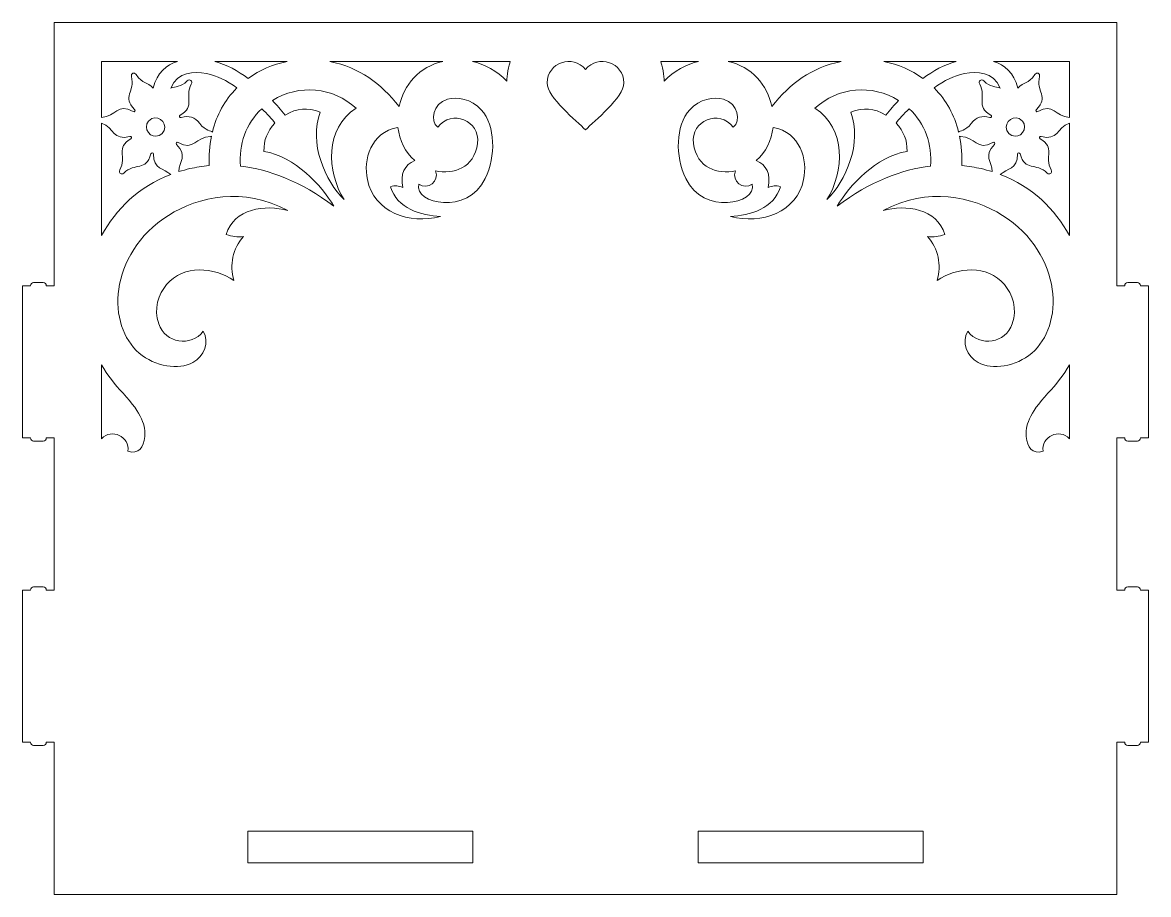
# Model space of a CAD drawing. Header units: centimetres. Extents: x -58 to 67, y -35 to 41.
# Drawn here: x -54.08 to -32.78, y 12.6 to 29.1 of the extents above; entities that cross this region are included whole.
import ezdxf

# ---------------------------------------------------------------- set-up
doc = ezdxf.new("R2010")
doc.units = ezdxf.units.CM
doc.header["$MEASUREMENT"] = 0
doc.layers.add('layer 1', color=7, linetype='Continuous')

msp = doc.modelspace()

# ---------------------------------------------------------------- linework, layer by layer
at = {"layer": 'layer 1', "color": 142, "lineweight": 9}
for points, knots in [([(-53.48128, 19.57349), (-53.48128, 19.57349), (-53.48128, 21.23956), (-53.48128, 21.23956), (-53.48128, 21.23956), (-53.48128, 21.23956), (-53.63128, 21.23956), (-53.63128, 21.23956), (-53.63128, 21.23956), (-53.63128, 21.20656), (-53.65828, 21.17956), (-53.69128, 21.17956), (-53.69128, 21.17956), (-53.69128, 21.17956), (-53.87128, 21.17956), (-53.87128, 21.17956), (-53.87128, 21.17956), (-53.90428, 21.17956), (-53.93128, 21.20656), (-53.93128, 21.23956), (-53.93128, 21.23956), (-53.93128, 21.23956), (-54.08128, 21.23956), (-54.08128, 21.23956), (-54.08128, 21.23956), (-54.08128, 21.23956), (-54.08128, 24.11956), (-54.08128, 24.11956), (-54.08128, 24.11956), (-54.08128, 24.11956), (-53.93128, 24.11956), (-53.93128, 24.11956), (-53.93128, 24.11956), (-53.93128, 24.15256), (-53.90428, 24.17956), (-53.87128, 24.17956), (-53.87128, 24.17956), (-53.87128, 24.17956), (-53.69128, 24.17956), (-53.69128, 24.17956), (-53.69128, 24.17956), (-53.65828, 24.17956), (-53.63128, 24.15256), (-53.63128, 24.11956), (-53.63128, 24.11956), (-53.63128, 24.11956), (-53.48128, 24.11956), (-53.48128, 24.11956), (-53.48128, 24.11956), (-53.48128, 24.11956), (-53.48128, 29.09956), (-53.48128, 29.09956), (-53.48128, 29.09956), (-46.10299, 29.09956), (-40.75956, 29.09956), (-33.38128, 29.09956), (-33.38128, 29.09956), (-33.38128, 29.09956), (-33.38128, 24.11956), (-33.38128, 24.11956), (-33.38128, 24.11956), (-33.38128, 24.11956), (-33.23128, 24.11956), (-33.23128, 24.11956), (-33.23128, 24.11956), (-33.23128, 24.15256), (-33.20428, 24.17956), (-33.17128, 24.17956), (-33.17128, 24.17956), (-33.17128, 24.17956), (-32.99128, 24.17956), (-32.99128, 24.17956), (-32.99128, 24.17956), (-32.95828, 24.17956), (-32.93128, 24.15256), (-32.93128, 24.11956), (-32.93128, 24.11956), (-32.93128, 24.11956), (-32.78128, 24.11956), (-32.78128, 24.11956), (-32.78128, 24.11956), (-32.78128, 24.11956), (-32.78128, 21.23956), (-32.78128, 21.23956), (-32.78128, 21.23956), (-32.78128, 21.23956), (-32.93128, 21.23956), (-32.93128, 21.23956), (-32.93128, 21.23956), (-32.93128, 21.20656), (-32.95828, 21.17956), (-32.99128, 21.17956), (-32.99128, 21.17956), (-32.99128, 21.17956), (-33.17128, 21.17956), (-33.17128, 21.17956), (-33.17128, 21.17956), (-33.20428, 21.17956), (-33.23128, 21.20656), (-33.23128, 21.23956), (-33.23128, 21.23956), (-33.23128, 21.23956), (-33.38128, 21.23956), (-33.38128, 21.23956), (-33.38128, 21.23956), (-33.38128, 21.23956), (-33.38128, 19.57349), (-33.38128, 19.57349), (-33.38128, 19.57349), (-33.38128, 19.57349), (-33.38128, 18.35956), (-33.38128, 18.35956), (-33.38128, 18.35956), (-33.38128, 18.35956), (-33.23128, 18.35956), (-33.23128, 18.35956), (-33.23128, 18.35956), (-33.23128, 18.39256), (-33.20428, 18.41956), (-33.17128, 18.41956), (-33.17128, 18.41956), (-33.17128, 18.41956), (-32.99128, 18.41956), (-32.99128, 18.41956), (-32.99128, 18.41956), (-32.95828, 18.41956), (-32.93128, 18.39256), (-32.93128, 18.35956), (-32.93128, 18.35956), (-32.93128, 18.35956), (-32.78128, 18.35956), (-32.78128, 18.35956), (-32.78128, 18.35956), (-32.78128, 18.35956), (-32.78128, 15.47956), (-32.78128, 15.47956), (-32.78128, 15.47956), (-32.78128, 15.47956), (-32.93128, 15.47956), (-32.93128, 15.47956), (-32.93128, 15.47956), (-32.93128, 15.44656), (-32.95828, 15.41956), (-32.99128, 15.41956), (-32.99128, 15.41956), (-32.99128, 15.41956), (-33.17128, 15.41956), (-33.17128, 15.41956), (-33.17128, 15.41956), (-33.20428, 15.41956), (-33.23128, 15.44656), (-33.23128, 15.47956), (-33.23128, 15.47956), (-33.23128, 15.47956), (-33.38128, 15.47956), (-33.38128, 15.47956), (-33.38128, 15.47956), (-33.38128, 15.47956), (-33.38128, 12.59956), (-33.38128, 12.59956), (-33.38128, 12.59956), (-33.38128, 12.59956), (-53.48128, 12.59956), (-53.48128, 12.59956), (-53.48128, 12.59956), (-53.48128, 12.59956), (-53.48128, 15.47956), (-53.48128, 15.47956), (-53.48128, 15.47956), (-53.48128, 15.47956), (-53.63128, 15.47956), (-53.63128, 15.47956), (-53.63128, 15.47956), (-53.63128, 15.44656), (-53.65828, 15.41956), (-53.69128, 15.41956), (-53.69128, 15.41956), (-53.69128, 15.41956), (-53.87128, 15.41956), (-53.87128, 15.41956), (-53.87128, 15.41956), (-53.90428, 15.41956), (-53.93128, 15.44656), (-53.93128, 15.47956), (-53.93128, 15.47956), (-53.93128, 15.47956), (-54.08128, 15.47956), (-54.08128, 15.47956), (-54.08128, 15.47956), (-54.08128, 15.47956), (-54.08128, 18.35956), (-54.08128, 18.35956), (-54.08128, 18.35956), (-54.08128, 18.35956), (-53.93128, 18.35956), (-53.93128, 18.35956), (-53.93128, 18.35956), (-53.93128, 18.39256), (-53.90428, 18.41956), (-53.87128, 18.41956), (-53.87128, 18.41956), (-53.87128, 18.41956), (-53.69128, 18.41956), (-53.69128, 18.41956), (-53.69128, 18.41956), (-53.65828, 18.41956), (-53.63128, 18.39256), (-53.63128, 18.35956), (-53.63128, 18.35956), (-53.63128, 18.35956), (-53.48128, 18.35956), (-53.48128, 18.35956), (-53.48128, 18.35956), (-53.48128, 18.35956), (-53.48128, 19.57349), (-53.48128, 19.57349)], [0, 0, 0, 0, 0.01818182, 0.01818182, 0.01818182, 0.01818182, 0.03636364, 0.03636364, 0.03636364, 0.03636364, 0.05454545, 0.05454545, 0.05454545, 0.05454545, 0.07272727, 0.07272727, 0.07272727, 0.07272727, 0.09090909, 0.09090909, 0.09090909, 0.09090909, 0.10909091, 0.10909091, 0.10909091, 0.10909091, 0.12727273, 0.12727273, 0.12727273, 0.12727273, 0.14545455, 0.14545455, 0.14545455, 0.14545455, 0.16363636, 0.16363636, 0.16363636, 0.16363636, 0.18181818, 0.18181818, 0.18181818, 0.18181818, 0.2, 0.2, 0.2, 0.2, 0.21818182, 0.21818182, 0.21818182, 0.21818182, 0.23636364, 0.23636364, 0.23636364, 0.23636364, 0.25454545, 0.25454545, 0.25454545, 0.25454545, 0.27272727, 0.27272727, 0.27272727, 0.27272727, 0.29090909, 0.29090909, 0.29090909, 0.29090909, 0.30909091, 0.30909091, 0.30909091, 0.30909091, 0.32727273, 0.32727273, 0.32727273, 0.32727273, 0.34545455, 0.34545455, 0.34545455, 0.34545455, 0.36363636, 0.36363636, 0.36363636, 0.36363636, 0.38181818, 0.38181818, 0.38181818, 0.38181818, 0.4, 0.4, 0.4, 0.4, 0.41818182, 0.41818182, 0.41818182, 0.41818182, 0.43636364, 0.43636364, 0.43636364, 0.43636364, 0.45454545, 0.45454545, 0.45454545, 0.45454545, 0.47272727, 0.47272727, 0.47272727, 0.47272727, 0.49090909, 0.49090909, 0.49090909, 0.49090909, 0.50909091, 0.50909091, 0.50909091, 0.50909091, 0.52727273, 0.52727273, 0.52727273, 0.52727273, 0.54545455, 0.54545455, 0.54545455, 0.54545455, 0.56363636, 0.56363636, 0.56363636, 0.56363636, 0.58181818, 0.58181818, 0.58181818, 0.58181818, 0.6, 0.6, 0.6, 0.6, 0.61818182, 0.61818182, 0.61818182, 0.61818182, 0.63636364, 0.63636364, 0.63636364, 0.63636364, 0.65454545, 0.65454545, 0.65454545, 0.65454545, 0.67272727, 0.67272727, 0.67272727, 0.67272727, 0.69090909, 0.69090909, 0.69090909, 0.69090909, 0.70909091, 0.70909091, 0.70909091, 0.70909091, 0.72727273, 0.72727273, 0.72727273, 0.72727273, 0.74545455, 0.74545455, 0.74545455, 0.74545455, 0.76363636, 0.76363636, 0.76363636, 0.76363636, 0.78181818, 0.78181818, 0.78181818, 0.78181818, 0.8, 0.8, 0.8, 0.8, 0.81818182, 0.81818182, 0.81818182, 0.81818182, 0.83636364, 0.83636364, 0.83636364, 0.83636364, 0.85454545, 0.85454545, 0.85454545, 0.85454545, 0.87272727, 0.87272727, 0.87272727, 0.87272727, 0.89090909, 0.89090909, 0.89090909, 0.89090909, 0.90909091, 0.90909091, 0.90909091, 0.90909091, 0.92727273, 0.92727273, 0.92727273, 0.92727273, 0.94545455, 0.94545455, 0.94545455, 0.94545455, 0.96363636, 0.96363636, 0.96363636, 0.96363636, 1, 1, 1, 1]), ([(-52.58674, 28.36274), (-52.10662, 28.36274), (-51.62739, 28.36274), (-51.1482, 28.36274), (-51.1482, 28.36274), (-51.35529, 28.29886), (-51.53908, 28.15382), (-51.6085, 27.85817), (-51.6085, 27.85817), (-51.72174, 27.98441), (-51.81024, 27.92378), (-51.92997, 28.11599), (-51.92997, 28.11599), (-51.96433, 28.16905), (-52.03537, 28.14022), (-52.02013, 28.07725), (-52.02013, 28.07725), (-51.94783, 27.78949), (-52.20883, 27.69584), (-51.96247, 27.4546), (-51.96247, 27.4546), (-51.93988, 27.43225), (-51.96247, 27.39973), (-51.99039, 27.41516), (-51.99039, 27.41516), (-52.28575, 27.57994), (-52.31247, 27.32554), (-52.58674, 27.30241), (-52.58674, 27.30241), (-52.58674, 27.30241), (-52.58674, 28.36274), (-52.58674, 28.36274)], [0, 0, 0, 0, 0.11111111, 0.11111111, 0.11111111, 0.11111111, 0.22222222, 0.22222222, 0.22222222, 0.22222222, 0.33333333, 0.33333333, 0.33333333, 0.33333333, 0.44444444, 0.44444444, 0.44444444, 0.44444444, 0.55555556, 0.55555556, 0.55555556, 0.55555556, 0.66666667, 0.66666667, 0.66666667, 0.66666667, 0.77777778, 0.77777778, 0.77777778, 0.77777778, 1, 1, 1, 1]), ([(-50.44093, 28.36274), (-49.98801, 28.36274), (-49.533, 28.36274), (-49.07802, 28.36274), (-49.07802, 28.36274), (-49.35106, 28.30603), (-49.5879, 28.20502), (-49.81506, 28.04105), (-49.81506, 28.04105), (-50.00778, 28.18514), (-50.22025, 28.30331), (-50.44093, 28.36274)], [0, 0, 0, 0, 0.25, 0.25, 0.25, 0.25, 0.5, 0.5, 0.5, 0.5, 1, 1, 1, 1]), ([(-48.26997, 28.36274), (-47.55577, 28.36274), (-46.84315, 28.36274), (-46.13058, 28.36274), (-46.13058, 28.36274), (-46.57407, 28.26395), (-46.86841, 27.92398), (-46.95571, 27.50879), (-46.95571, 27.50879), (-47.31523, 27.95642), (-47.6925, 28.2403), (-48.26997, 28.36274)], [0, 0, 0, 0, 0.25, 0.25, 0.25, 0.25, 0.5, 0.5, 0.5, 0.5, 1, 1, 1, 1]), ([(-45.57204, 28.36274), (-45.33337, 28.36274), (-45.09283, 28.36274), (-44.85415, 28.36274), (-44.85415, 28.36274), (-44.8854, 28.30054), (-44.91622, 28.07393), (-44.9217, 27.99077), (-44.9217, 27.99077), (-45.08683, 28.18246), (-45.35863, 28.3162), (-45.57204, 28.36274)], [0, 0, 0, 0, 0.25, 0.25, 0.25, 0.25, 0.5, 0.5, 0.5, 0.5, 1, 1, 1, 1]), ([(-43.43128, 27.06863), (-43.59238, 27.22928), (-44.15742, 27.68147), (-44.15742, 27.95641), (-44.15742, 27.95641), (-44.15742, 28.34222), (-43.66846, 28.50878), (-43.43128, 28.20796), (-43.43128, 28.20796), (-43.1941, 28.50878), (-42.70515, 28.34222), (-42.70515, 27.95641), (-42.70515, 27.95641), (-42.70515, 27.68147), (-43.2702, 27.2293), (-43.43128, 27.06863)], [0, 0, 0, 0, 0.2, 0.2, 0.2, 0.2, 0.4, 0.4, 0.4, 0.4, 0.6, 0.6, 0.6, 0.6, 1, 1, 1, 1]), ([(-41.29054, 28.36274), (-41.52919, 28.36274), (-41.76973, 28.36274), (-42.00841, 28.36274), (-42.00841, 28.36274), (-41.97717, 28.30054), (-41.94634, 28.07392), (-41.94085, 27.99077), (-41.94085, 27.99077), (-41.77591, 28.18238), (-41.50378, 28.31624), (-41.29054, 28.36274)], [0, 0, 0, 0, 0.25, 0.25, 0.25, 0.25, 0.5, 0.5, 0.5, 0.5, 1, 1, 1, 1]), ([(-38.5926, 28.36274), (-39.30679, 28.36274), (-40.0194, 28.36274), (-40.73199, 28.36274), (-40.73199, 28.36274), (-40.28851, 28.26395), (-39.99414, 27.92398), (-39.90685, 27.50879), (-39.90685, 27.50879), (-39.54733, 27.95642), (-39.17007, 28.2403), (-38.5926, 28.36274)], [0, 0, 0, 0, 0.25, 0.25, 0.25, 0.25, 0.5, 0.5, 0.5, 0.5, 1, 1, 1, 1]), ([(-36.42163, 28.36274), (-36.87456, 28.36274), (-37.32957, 28.36274), (-37.78456, 28.36274), (-37.78456, 28.36274), (-37.5115, 28.30601), (-37.27467, 28.20502), (-37.04751, 28.04105), (-37.04751, 28.04105), (-36.85476, 28.18516), (-36.64236, 28.30331), (-36.42163, 28.36274)], [0, 0, 0, 0, 0.25, 0.25, 0.25, 0.25, 0.5, 0.5, 0.5, 0.5, 1, 1, 1, 1]), ([(-34.27582, 28.36274), (-34.75594, 28.36274), (-35.23518, 28.36274), (-35.71437, 28.36274), (-35.71437, 28.36274), (-35.50728, 28.29886), (-35.32348, 28.15382), (-35.25406, 27.85817), (-35.25406, 27.85817), (-35.1408, 27.98443), (-35.05239, 27.92374), (-34.9326, 28.11601), (-34.9326, 28.11601), (-34.89823, 28.16905), (-34.82719, 28.14022), (-34.84243, 28.07725), (-34.84243, 28.07725), (-34.91475, 27.78944), (-34.65372, 27.69593), (-34.90009, 27.45461), (-34.90009, 27.45461), (-34.92268, 27.43225), (-34.90009, 27.39973), (-34.87218, 27.41516), (-34.87218, 27.41516), (-34.57681, 27.57994), (-34.5501, 27.32554), (-34.27582, 27.30241), (-34.27582, 27.30241), (-34.27582, 27.30241), (-34.27582, 28.36274), (-34.27582, 28.36274)], [0, 0, 0, 0, 0.11111111, 0.11111111, 0.11111111, 0.11111111, 0.22222222, 0.22222222, 0.22222222, 0.22222222, 0.33333333, 0.33333333, 0.33333333, 0.33333333, 0.44444444, 0.44444444, 0.44444444, 0.44444444, 0.55555556, 0.55555556, 0.55555556, 0.55555556, 0.66666667, 0.66666667, 0.66666667, 0.66666667, 0.77777778, 0.77777778, 0.77777778, 0.77777778, 1, 1, 1, 1]), ([(-50.48865, 27.02591), (-50.51215, 27.0562), (-50.61507, 27.03991), (-50.72919, 27.1871), (-50.72919, 27.1871), (-50.82834, 27.31325), (-50.92474, 27.34391), (-51.07881, 27.30056), (-51.07881, 27.30056), (-51.1104, 27.29248), (-51.12561, 27.33031), (-51.09769, 27.34576), (-51.09769, 27.34576), (-50.80213, 27.51325), (-51.02496, 27.68533), (-50.88879, 27.93566), (-50.88879, 27.93566), (-50.85718, 27.99239), (-50.92035, 28.03943), (-50.96439, 27.99424), (-50.96439, 27.99424), (-51.09051, 27.86819), (-51.19039, 27.89327), (-51.27595, 27.85817), (-51.27595, 27.85817), (-51.14106, 28.17274), (-50.8401, 28.17988), (-50.60143, 28.13306), (-50.60143, 28.13306), (-50.38881, 28.09156), (-50.22669, 28.00691), (-50.02584, 27.86093), (-50.02584, 27.86093), (-50.26635, 27.61948), (-50.40586, 27.35662), (-50.48865, 27.02591)], [0, 0, 0, 0, 0.1, 0.1, 0.1, 0.1, 0.2, 0.2, 0.2, 0.2, 0.3, 0.3, 0.3, 0.3, 0.4, 0.4, 0.4, 0.4, 0.5, 0.5, 0.5, 0.5, 0.6, 0.6, 0.6, 0.6, 0.7, 0.7, 0.7, 0.7, 0.8, 0.8, 0.8, 0.8, 1, 1, 1, 1]), ([(-36.37392, 27.0259), (-36.35046, 27.05621), (-36.24753, 27.03988), (-36.13338, 27.1871), (-36.13338, 27.1871), (-36.03423, 27.31325), (-35.93782, 27.34391), (-35.78376, 27.30056), (-35.78376, 27.30056), (-35.75217, 27.29248), (-35.73696, 27.33031), (-35.76487, 27.34576), (-35.76487, 27.34576), (-36.06043, 27.51325), (-35.83759, 27.68531), (-35.97379, 27.93566), (-35.97379, 27.93566), (-36.0054, 27.99239), (-35.94222, 28.03943), (-35.89818, 27.99424), (-35.89818, 27.99424), (-35.77206, 27.86819), (-35.67217, 27.89327), (-35.58661, 27.85817), (-35.58661, 27.85817), (-35.72151, 28.17274), (-36.02247, 28.17988), (-36.26113, 28.13306), (-36.26113, 28.13306), (-36.47376, 28.09156), (-36.63588, 28.00691), (-36.83673, 27.86093), (-36.83673, 27.86093), (-36.59622, 27.61948), (-36.4567, 27.35662), (-36.37392, 27.0259)], [0, 0, 0, 0, 0.1, 0.1, 0.1, 0.1, 0.2, 0.2, 0.2, 0.2, 0.3, 0.3, 0.3, 0.3, 0.4, 0.4, 0.4, 0.4, 0.5, 0.5, 0.5, 0.5, 0.6, 0.6, 0.6, 0.6, 0.7, 0.7, 0.7, 0.7, 0.8, 0.8, 0.8, 0.8, 1, 1, 1, 1]), ([(-47.77183, 27.47905), (-48.37003, 27.09532), (-48.32667, 26.28196), (-47.99899, 25.74761), (-47.99899, 25.74761), (-48.35112, 26.09354), (-48.67444, 26.82874), (-48.44847, 27.4034), (-48.44847, 27.4034), (-48.69426, 27.49427), (-48.88615, 27.47905), (-49.11399, 27.34921), (-49.11399, 27.34921), (-49.19517, 27.4493), (-49.27543, 27.53945), (-49.35451, 27.62411), (-49.35451, 27.62411), (-48.85455, 27.93935), (-48.20607, 27.87893), (-47.77183, 27.47905)], [0, 0, 0, 0, 0.16666667, 0.16666667, 0.16666667, 0.16666667, 0.33333333, 0.33333333, 0.33333333, 0.33333333, 0.5, 0.5, 0.5, 0.5, 0.66666667, 0.66666667, 0.66666667, 0.66666667, 1, 1, 1, 1]), ([(-39.09073, 27.47905), (-38.49253, 27.09532), (-38.5359, 26.28196), (-38.86357, 25.74763), (-38.86357, 25.74763), (-38.51145, 26.09354), (-38.18812, 26.82874), (-38.4141, 27.4034), (-38.4141, 27.4034), (-38.16831, 27.49427), (-37.97641, 27.47905), (-37.74858, 27.34922), (-37.74858, 27.34922), (-37.6674, 27.4493), (-37.58713, 27.53947), (-37.50805, 27.62411), (-37.50805, 27.62411), (-38.00802, 27.93935), (-38.6565, 27.87893), (-39.09073, 27.47905)], [0, 0, 0, 0, 0.16666667, 0.16666667, 0.16666667, 0.16666667, 0.33333333, 0.33333333, 0.33333333, 0.33333333, 0.5, 0.5, 0.5, 0.5, 0.66666667, 0.66666667, 0.66666667, 0.66666667, 1, 1, 1, 1]), ([(-45.32622, 26.14934), (-45.65791, 25.44479), (-46.67968, 25.66946), (-46.58373, 26.04212), (-46.58373, 26.04212), (-46.41424, 25.92244), (-46.191, 26.09723), (-46.26756, 26.29094), (-46.26756, 26.29094), (-45.93315, 26.22676), (-45.53905, 26.33437), (-45.47289, 26.81329), (-45.47289, 26.81329), (-45.41454, 27.24383), (-45.96846, 27.4673), (-46.22419, 27.11792), (-46.22419, 27.11792), (-46.37868, 27.23207), (-46.32304, 27.56546), (-46.04409, 27.64648), (-46.04409, 27.64648), (-45.86586, 27.69883), (-45.58195, 27.65572), (-45.40278, 27.4493), (-45.40278, 27.4493), (-45.13122, 27.13957), (-45.12586, 26.56951), (-45.32622, 26.14934)], [0, 0, 0, 0, 0.125, 0.125, 0.125, 0.125, 0.25, 0.25, 0.25, 0.25, 0.375, 0.375, 0.375, 0.375, 0.5, 0.5, 0.5, 0.5, 0.625, 0.625, 0.625, 0.625, 0.75, 0.75, 0.75, 0.75, 1, 1, 1, 1]), ([(-41.53635, 26.14934), (-41.20465, 25.44478), (-40.18285, 25.66949), (-40.27884, 26.04212), (-40.27884, 26.04212), (-40.44834, 25.92244), (-40.67155, 26.09723), (-40.59501, 26.29094), (-40.59501, 26.29094), (-40.92942, 26.22676), (-41.32351, 26.33437), (-41.38968, 26.81329), (-41.38968, 26.81329), (-41.44803, 27.24383), (-40.89411, 27.46729), (-40.63837, 27.11792), (-40.63837, 27.11792), (-40.4839, 27.23207), (-40.53951, 27.56543), (-40.81848, 27.64646), (-40.81848, 27.64646), (-40.99671, 27.69883), (-41.28061, 27.65572), (-41.45979, 27.4493), (-41.45979, 27.4493), (-41.73135, 27.13957), (-41.7367, 26.56951), (-41.53635, 26.14934)], [0, 0, 0, 0, 0.125, 0.125, 0.125, 0.125, 0.25, 0.25, 0.25, 0.25, 0.375, 0.375, 0.375, 0.375, 0.5, 0.5, 0.5, 0.5, 0.625, 0.625, 0.625, 0.625, 0.75, 0.75, 0.75, 0.75, 1, 1, 1, 1]), ([(-51.56169, 26.95027), (-51.69856, 26.92451), (-51.84195, 27.17323), (-51.63456, 27.28165), (-51.63456, 27.28165), (-51.48087, 27.36199), (-51.30019, 27.14845), (-51.43923, 27.0017), (-51.43923, 27.0017), (-51.47172, 26.9674), (-51.51612, 26.95027), (-51.56169, 26.95027)], [0, 0, 0, 0, 0.25, 0.25, 0.25, 0.25, 0.5, 0.5, 0.5, 0.5, 1, 1, 1, 1]), ([(-48.18901, 25.62148), (-48.81673, 26.09354), (-49.41492, 26.31884), (-49.95642, 26.38273), (-49.95642, 26.38273), (-49.99791, 26.78722), (-49.84917, 27.18895), (-49.5556, 27.4673), (-49.5556, 27.4673), (-49.45021, 27.36812), (-49.36005, 27.27172), (-49.3077, 27.19517), (-49.3077, 27.19517), (-49.45275, 27.03674), (-49.51596, 26.87738), (-49.51596, 26.66108), (-49.51596, 26.66108), (-48.92052, 26.56192), (-48.43299, 26.01974), (-48.18901, 25.62148)], [0, 0, 0, 0, 0.16666667, 0.16666667, 0.16666667, 0.16666667, 0.33333333, 0.33333333, 0.33333333, 0.33333333, 0.5, 0.5, 0.5, 0.5, 0.66666667, 0.66666667, 0.66666667, 0.66666667, 1, 1, 1, 1]), ([(-38.67355, 25.62148), (-38.04585, 26.09354), (-37.44765, 26.31884), (-36.90615, 26.38273), (-36.90615, 26.38273), (-36.86466, 26.78722), (-37.0134, 27.18895), (-37.30696, 27.46729), (-37.30696, 27.46729), (-37.41235, 27.36812), (-37.50252, 27.27172), (-37.55487, 27.19517), (-37.55487, 27.19517), (-37.40982, 27.03674), (-37.34661, 26.87738), (-37.34661, 26.66108), (-37.34661, 26.66108), (-37.94205, 26.56192), (-38.42958, 26.01974), (-38.67355, 25.62148)], [0, 0, 0, 0, 0.16666667, 0.16666667, 0.16666667, 0.16666667, 0.33333333, 0.33333333, 0.33333333, 0.33333333, 0.5, 0.5, 0.5, 0.5, 0.66666667, 0.66666667, 0.66666667, 0.66666667, 1, 1, 1, 1]), ([(-35.30088, 26.95025), (-35.16334, 26.9248), (-35.02104, 27.17354), (-35.22801, 27.28165), (-35.22801, 27.28165), (-35.38189, 27.36202), (-35.56231, 27.14824), (-35.42334, 27.0017), (-35.42334, 27.0017), (-35.39083, 26.96743), (-35.34646, 26.95025), (-35.30088, 26.95025)], [0, 0, 0, 0, 0.25, 0.25, 0.25, 0.25, 0.5, 0.5, 0.5, 0.5, 1, 1, 1, 1]), ([(-52.58674, 25.06847), (-52.58674, 25.77737), (-52.58674, 26.48629), (-52.58674, 27.19517), (-52.58674, 27.19517), (-52.33645, 27.10199), (-52.37157, 26.85761), (-52.05081, 26.94496), (-52.05081, 26.94496), (-52.02013, 26.95303), (-52.00399, 26.91521), (-52.03191, 26.89976), (-52.03191, 26.89976), (-52.32561, 26.73277), (-52.10407, 26.56625), (-52.24081, 26.30986), (-52.24081, 26.30986), (-52.27057, 26.25313), (-52.21017, 26.20609), (-52.16518, 26.25128), (-52.16518, 26.25128), (-51.95326, 26.45812), (-51.74515, 26.27428), (-51.65349, 26.61241), (-51.65349, 26.61241), (-51.64449, 26.64401), (-51.60483, 26.63848), (-51.60483, 26.6071), (-51.60483, 26.6071), (-51.60483, 26.31535), (-51.41335, 26.34574), (-51.27595, 26.225), (-51.27595, 26.225), (-51.89169, 25.98911), (-52.30621, 25.57529), (-52.58674, 25.06847)], [0, 0, 0, 0, 0.1, 0.1, 0.1, 0.1, 0.2, 0.2, 0.2, 0.2, 0.3, 0.3, 0.3, 0.3, 0.4, 0.4, 0.4, 0.4, 0.5, 0.5, 0.5, 0.5, 0.6, 0.6, 0.6, 0.6, 0.7, 0.7, 0.7, 0.7, 0.8, 0.8, 0.8, 0.8, 1, 1, 1, 1]), ([(-46.17555, 25.43147), (-46.76245, 25.27385), (-47.42848, 25.50805), (-47.55736, 26.1286), (-47.55736, 26.1286), (-47.63485, 26.50517), (-47.50065, 27.01414), (-46.97829, 27.11606), (-46.97829, 27.11606), (-46.95, 26.86835), (-46.8493, 26.6491), (-46.66029, 26.48629), (-46.66029, 26.48629), (-46.85032, 26.41339), (-46.94485, 26.22338), (-46.88629, 25.97825), (-46.88629, 25.97825), (-46.96563, 26.01421), (-47.03503, 26.01974), (-47.11782, 25.99184), (-47.11782, 25.99184), (-47.0062, 25.58365), (-46.52884, 25.44322), (-46.17555, 25.43147)], [0, 0, 0, 0, 0.14285714, 0.14285714, 0.14285714, 0.14285714, 0.28571429, 0.28571429, 0.28571429, 0.28571429, 0.42857143, 0.42857143, 0.42857143, 0.42857143, 0.57142857, 0.57142857, 0.57142857, 0.57142857, 0.71428571, 0.71428571, 0.71428571, 0.71428571, 1, 1, 1, 1]), ([(-40.68702, 25.43147), (-40.10016, 25.27387), (-39.43408, 25.50802), (-39.3052, 26.1286), (-39.3052, 26.1286), (-39.22771, 26.50517), (-39.36192, 27.01414), (-39.88428, 27.11606), (-39.88428, 27.11606), (-39.91257, 26.86835), (-40.01326, 26.6491), (-40.20228, 26.48629), (-40.20228, 26.48629), (-40.01224, 26.41339), (-39.9177, 26.22338), (-39.97627, 25.97825), (-39.97627, 25.97825), (-39.89694, 26.01421), (-39.82755, 26.01974), (-39.74475, 25.99184), (-39.74475, 25.99184), (-39.85636, 25.58365), (-40.33374, 25.44322), (-40.68702, 25.43147)], [0, 0, 0, 0, 0.14285714, 0.14285714, 0.14285714, 0.14285714, 0.28571429, 0.28571429, 0.28571429, 0.28571429, 0.42857143, 0.42857143, 0.42857143, 0.42857143, 0.57142857, 0.57142857, 0.57142857, 0.57142857, 0.71428571, 0.71428571, 0.71428571, 0.71428571, 1, 1, 1, 1]), ([(-34.27582, 25.06847), (-34.27582, 25.77737), (-34.27582, 26.48629), (-34.27582, 27.19517), (-34.27582, 27.19517), (-34.52611, 27.10199), (-34.491, 26.85761), (-34.81176, 26.94496), (-34.81176, 26.94496), (-34.84243, 26.95303), (-34.85857, 26.91523), (-34.83066, 26.89976), (-34.83066, 26.89976), (-34.53693, 26.73266), (-34.75852, 26.56636), (-34.62174, 26.30986), (-34.62174, 26.30986), (-34.59201, 26.25313), (-34.6524, 26.20609), (-34.69738, 26.25128), (-34.69738, 26.25128), (-34.90926, 26.45807), (-35.11753, 26.27435), (-35.20908, 26.61241), (-35.20908, 26.61241), (-35.21806, 26.64401), (-35.25774, 26.63848), (-35.25774, 26.6071), (-35.25774, 26.6071), (-35.25774, 26.31535), (-35.44921, 26.34574), (-35.58661, 26.225), (-35.58661, 26.225), (-34.97088, 25.98911), (-34.55635, 25.57529), (-34.27582, 25.06847)], [0, 0, 0, 0, 0.1, 0.1, 0.1, 0.1, 0.2, 0.2, 0.2, 0.2, 0.3, 0.3, 0.3, 0.3, 0.4, 0.4, 0.4, 0.4, 0.5, 0.5, 0.5, 0.5, 0.6, 0.6, 0.6, 0.6, 0.7, 0.7, 0.7, 0.7, 0.8, 0.8, 0.8, 0.8, 1, 1, 1, 1]), ([(-50.91481, 26.33407), (-50.98608, 26.31884), (-51.05458, 26.29993), (-51.12214, 26.27918), (-51.12214, 26.27918), (-51.12214, 26.47279), (-50.95246, 26.57953), (-51.16711, 26.79092), (-51.16711, 26.79092), (-51.18948, 26.81329), (-51.16527, 26.84579), (-51.13737, 26.83033), (-51.13737, 26.83033), (-50.83365, 26.65907), (-50.80887, 26.94037), (-50.52208, 26.94311), (-50.52208, 26.94311), (-50.51679, 26.94311), (-50.51127, 26.94496), (-50.50687, 26.94659), (-50.50687, 26.94659), (-50.54631, 26.76116), (-50.55807, 26.5799), (-50.55184, 26.3908), (-50.55184, 26.3908), (-50.67799, 26.38088), (-50.79859, 26.36014), (-50.91481, 26.33407)], [0, 0, 0, 0, 0.125, 0.125, 0.125, 0.125, 0.25, 0.25, 0.25, 0.25, 0.375, 0.375, 0.375, 0.375, 0.5, 0.5, 0.5, 0.5, 0.625, 0.625, 0.625, 0.625, 0.75, 0.75, 0.75, 0.75, 1, 1, 1, 1]), ([(-35.94775, 26.33407), (-35.87649, 26.31884), (-35.80798, 26.29993), (-35.74042, 26.27918), (-35.74042, 26.27918), (-35.74042, 26.47279), (-35.9101, 26.57953), (-35.69545, 26.79092), (-35.69545, 26.79092), (-35.67309, 26.81329), (-35.6973, 26.84579), (-35.7252, 26.83033), (-35.7252, 26.83033), (-36.02896, 26.65907), (-36.0537, 26.94037), (-36.34048, 26.94311), (-36.34048, 26.94311), (-36.34578, 26.94311), (-36.3513, 26.94496), (-36.35569, 26.94659), (-36.35569, 26.94659), (-36.31626, 26.76116), (-36.3045, 26.5799), (-36.31072, 26.3908), (-36.31072, 26.3908), (-36.18457, 26.38088), (-36.06397, 26.36014), (-35.94775, 26.33407)], [0, 0, 0, 0, 0.125, 0.125, 0.125, 0.125, 0.25, 0.25, 0.25, 0.25, 0.375, 0.375, 0.375, 0.375, 0.5, 0.5, 0.5, 0.5, 0.625, 0.625, 0.625, 0.625, 0.75, 0.75, 0.75, 0.75, 1, 1, 1, 1]), ([(-50.86087, 22.66598), (-51.12561, 22.52002), (-51.57346, 22.58572), (-51.87415, 22.84516), (-51.87415, 22.84516), (-52.17694, 23.1046), (-52.33101, 23.55961), (-52.26067, 24.05587), (-52.26067, 24.05587), (-52.18939, 24.55237), (-51.89214, 25.08925), (-51.32115, 25.45037), (-51.32115, 25.45037), (-50.74995, 25.80989), (-49.90498, 25.99367), (-49.06369, 25.54216), (-49.06369, 25.54216), (-49.4772, 25.65746), (-50.09338, 25.58551), (-50.22669, 25.08554), (-50.22669, 25.08554), (-50.11761, 25.04864), (-50.01312, 25.03688), (-49.89967, 25.04864), (-49.89967, 25.04864), (-50.1033, 24.82426), (-50.17249, 24.50902), (-50.0844, 24.22075), (-50.0844, 24.22075), (-50.45532, 24.46945), (-51.0369, 24.52444), (-51.35713, 24.14048), (-51.35713, 24.14048), (-51.50751, 23.96131), (-51.60483, 23.68112), (-51.50497, 23.39747), (-51.50497, 23.39747), (-51.37789, 23.03264), (-50.89777, 22.95241), (-50.66092, 23.2568), (-50.66092, 23.2568), (-50.5447, 23.04971), (-50.64108, 22.78658), (-50.86087, 22.66598)], [0, 0, 0, 0, 0.08333333, 0.08333333, 0.08333333, 0.08333333, 0.16666667, 0.16666667, 0.16666667, 0.16666667, 0.25, 0.25, 0.25, 0.25, 0.33333333, 0.33333333, 0.33333333, 0.33333333, 0.41666667, 0.41666667, 0.41666667, 0.41666667, 0.5, 0.5, 0.5, 0.5, 0.58333333, 0.58333333, 0.58333333, 0.58333333, 0.66666667, 0.66666667, 0.66666667, 0.66666667, 0.75, 0.75, 0.75, 0.75, 0.83333333, 0.83333333, 0.83333333, 0.83333333, 1, 1, 1, 1]), ([(-36.00169, 22.66598), (-35.73696, 22.52002), (-35.28912, 22.58572), (-34.98841, 22.84516), (-34.98841, 22.84516), (-34.68562, 23.1046), (-34.53156, 23.55961), (-34.60189, 24.05587), (-34.60189, 24.05587), (-34.67317, 24.55238), (-34.97043, 25.08925), (-35.54142, 25.45037), (-35.54142, 25.45037), (-36.11262, 25.80989), (-36.95758, 25.99367), (-37.79887, 25.54216), (-37.79887, 25.54216), (-37.38537, 25.65746), (-36.76918, 25.58551), (-36.63588, 25.08554), (-36.63588, 25.08554), (-36.74496, 25.04864), (-36.84945, 25.03688), (-36.96289, 25.04864), (-36.96289, 25.04864), (-36.75927, 24.82426), (-36.69007, 24.50902), (-36.77817, 24.22075), (-36.77817, 24.22075), (-36.40725, 24.46945), (-35.82568, 24.52445), (-35.50543, 24.14048), (-35.50543, 24.14048), (-35.35506, 23.96132), (-35.25774, 23.68112), (-35.35759, 23.39747), (-35.35759, 23.39747), (-35.48467, 23.03264), (-35.96481, 22.95239), (-36.20164, 23.2568), (-36.20164, 23.2568), (-36.31786, 23.04971), (-36.22149, 22.78658), (-36.00169, 22.66598)], [0, 0, 0, 0, 0.08333333, 0.08333333, 0.08333333, 0.08333333, 0.16666667, 0.16666667, 0.16666667, 0.16666667, 0.25, 0.25, 0.25, 0.25, 0.33333333, 0.33333333, 0.33333333, 0.33333333, 0.41666667, 0.41666667, 0.41666667, 0.41666667, 0.5, 0.5, 0.5, 0.5, 0.58333333, 0.58333333, 0.58333333, 0.58333333, 0.66666667, 0.66666667, 0.66666667, 0.66666667, 0.75, 0.75, 0.75, 0.75, 0.83333333, 0.83333333, 0.83333333, 0.83333333, 1, 1, 1, 1]), ([(-51.76693, 21.26341), (-51.78516, 21.0644), (-51.88684, 20.92372), (-52.08589, 20.98598), (-52.08589, 20.98598), (-52.05264, 21.26525), (-52.39119, 21.42553), (-52.58674, 21.22468), (-52.58674, 21.22468), (-52.58674, 21.69211), (-52.58674, 22.15888), (-52.58674, 22.62446), (-52.58674, 22.62446), (-52.47144, 22.4273), (-52.33816, 22.24882), (-52.18041, 22.08301), (-52.18041, 22.08301), (-51.81399, 21.69764), (-51.75171, 21.45344), (-51.76693, 21.26341)], [0, 0, 0, 0, 0.16666667, 0.16666667, 0.16666667, 0.16666667, 0.33333333, 0.33333333, 0.33333333, 0.33333333, 0.5, 0.5, 0.5, 0.5, 0.66666667, 0.66666667, 0.66666667, 0.66666667, 1, 1, 1, 1]), ([(-35.09563, 21.26341), (-35.07741, 21.0644), (-34.97572, 20.92372), (-34.77667, 20.98598), (-34.77667, 20.98598), (-34.80993, 21.26525), (-34.47138, 21.42553), (-34.27582, 21.22468), (-34.27582, 21.22468), (-34.27582, 21.69211), (-34.27582, 22.15888), (-34.27582, 22.62446), (-34.27582, 22.62446), (-34.39113, 22.4273), (-34.5244, 22.2488), (-34.68216, 22.08301), (-34.68216, 22.08301), (-35.04859, 21.69764), (-35.11086, 21.45344), (-35.09563, 21.26341)], [0, 0, 0, 0, 0.16666667, 0.16666667, 0.16666667, 0.16666667, 0.33333333, 0.33333333, 0.33333333, 0.33333333, 0.5, 0.5, 0.5, 0.5, 0.66666667, 0.66666667, 0.66666667, 0.66666667, 1, 1, 1, 1]), ([(-49.82128, 13.19956), (-49.82128, 13.19956), (-49.82128, 13.79956), (-49.82128, 13.79956), (-49.82128, 13.79956), (-49.82128, 13.79956), (-45.56128, 13.79956), (-45.56128, 13.79956), (-45.56128, 13.79956), (-45.56128, 13.79956), (-45.56128, 13.19956), (-45.56128, 13.19956), (-45.56128, 13.19956), (-45.56128, 13.19956), (-49.82128, 13.19956), (-49.82128, 13.19956)], [0, 0, 0, 0, 0.2, 0.2, 0.2, 0.2, 0.4, 0.4, 0.4, 0.4, 0.6, 0.6, 0.6, 0.6, 1, 1, 1, 1]), ([(-41.30128, 13.19956), (-41.30128, 13.19956), (-41.30128, 13.79956), (-41.30128, 13.79956), (-41.30128, 13.79956), (-41.30128, 13.79956), (-37.04128, 13.79956), (-37.04128, 13.79956), (-37.04128, 13.79956), (-37.04128, 13.79956), (-37.04128, 13.19956), (-37.04128, 13.19956), (-37.04128, 13.19956), (-37.04128, 13.19956), (-41.30128, 13.19956), (-41.30128, 13.19956)], [0, 0, 0, 0, 0.2, 0.2, 0.2, 0.2, 0.4, 0.4, 0.4, 0.4, 0.6, 0.6, 0.6, 0.6, 1, 1, 1, 1])]:
    msp.add_open_spline(points, degree=3, knots=knots, dxfattribs=at)

doc.saveas('drawing.dxf')
